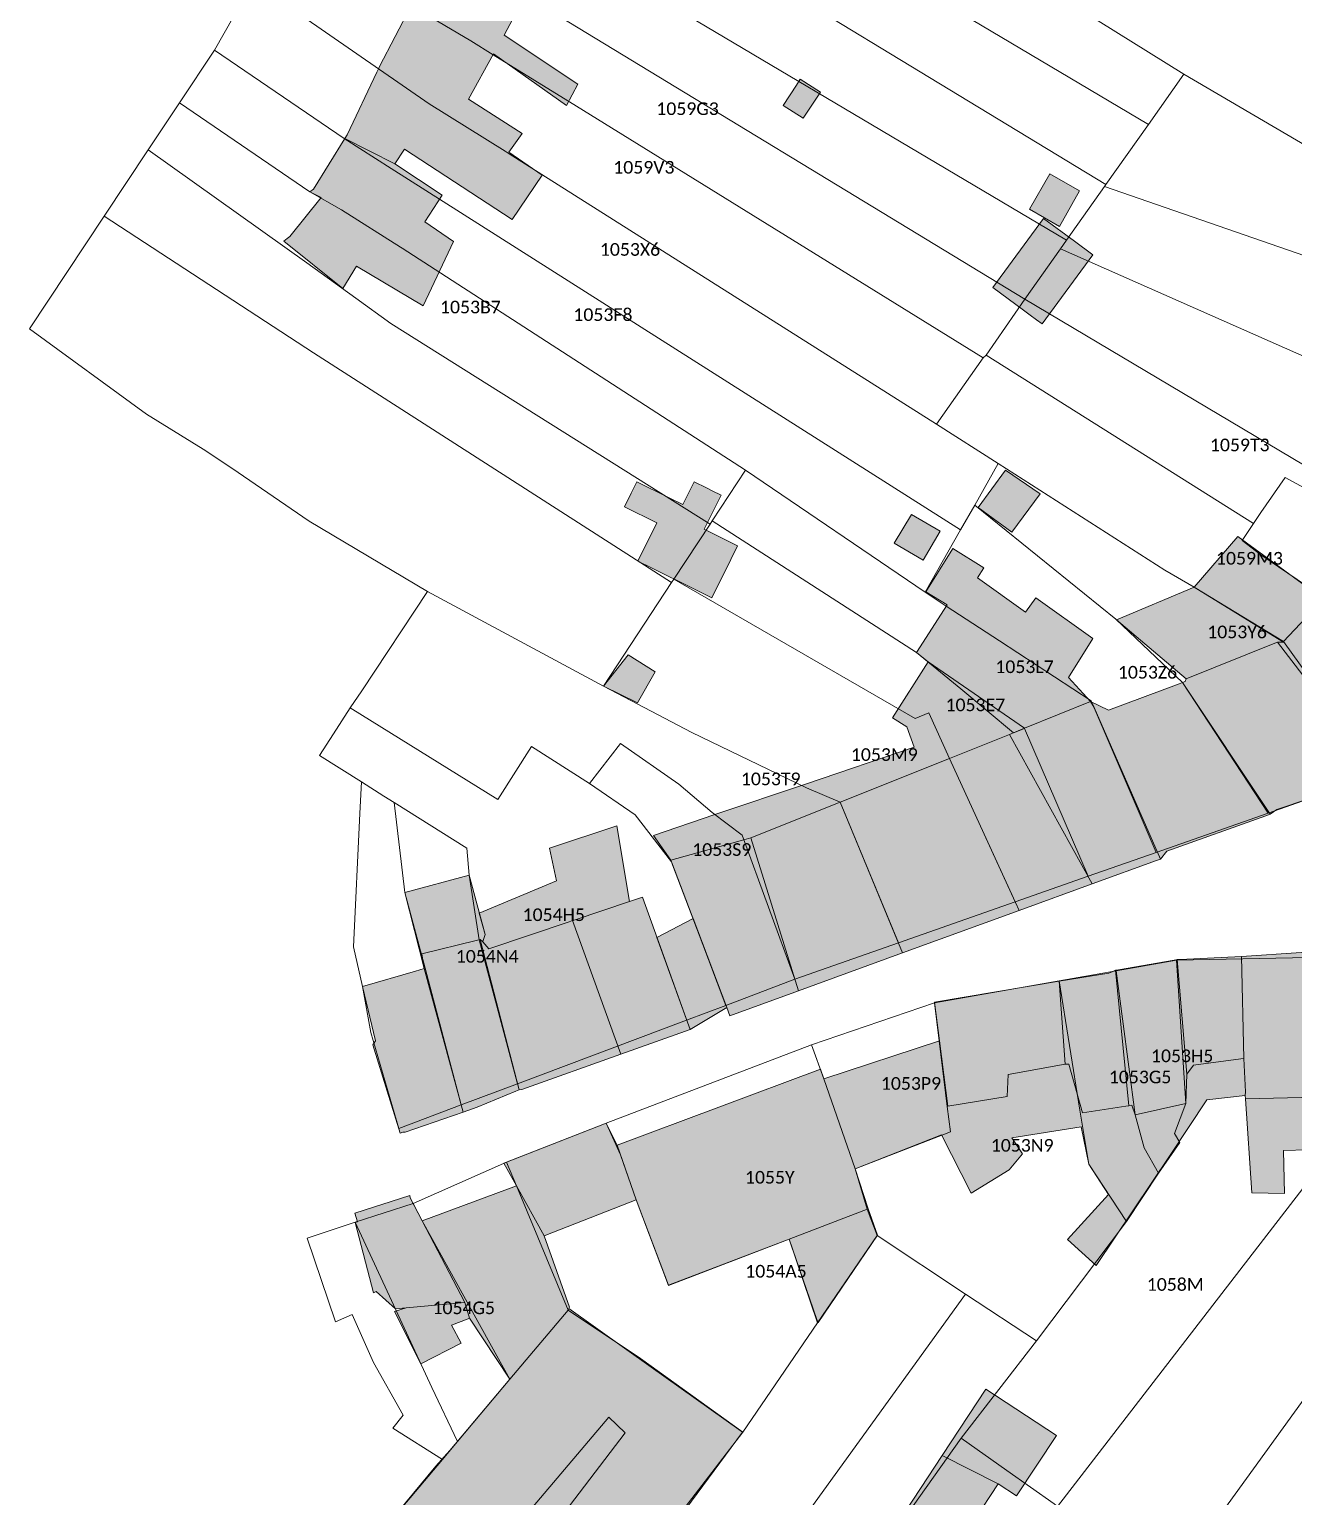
# Model space of a CAD drawing. Header units: metres. Extents: x 113120 to 240396, y 120329 to 242116.
# Drawn here: x 116326.7 to 116406.5, y 121850.8 to 121943.5 of the extents above; entities that cross this region are included whole.
import ezdxf

# ---------------------------------------------------------------- set-up
doc = ezdxf.new("R2010")
doc.units = ezdxf.units.M
doc.header["$LTSCALE"] = 3
for name, color, linetype, lineweight in [('Bpn_CaPa', 78, 'Continuous', 0), ('Bpn_ReBu', 4, 'Continuous', 0), ('Bpt_CaNu', 7, 'Continuous', 0), ('Hachure bâtiment', 11, 'Continuous', 0)]:
    doc.layers.add(name, color=color, linetype=linetype, lineweight=lineweight)
doc.styles.add('Legend', font='')
doc.styles.get('Legend').set_extended_font_data('Calibri')

msp = doc.modelspace()

# ---------------------------------------------------------------- hatches: boundary and pattern name
at = {"layer": 'Hachure bâtiment'}
h = msp.add_hatch(color=256, dxfattribs=at)
h.dxf.hatch_style = 1
h.paths.add_polyline_path([(116383.203, 121991.133), (116383.401, 121991.338), (116384.2, 121990.801), (116384.017, 121987.101), (116383.65, 121987.301), (116382.467, 121985.218), (116381.65, 121985.668), (116379.917, 121982.651), (116383.15, 121980.151), (116381.967, 121978.868), (116379.9, 121980.518), (116378.267, 121977.668), (116381.417, 121974.701), (116379.667, 121972.768), (116374.8, 121977.018), (116372.967, 121974.251), (116376.817, 121971.368), (116375.25, 121969.301), (116371.717, 121971.968), (116370.85, 121970.801), (116369.567, 121971.668), (116367.05, 121967.751), (116367.717, 121967.251), (116364.8, 121961.968), (116368.243, 121959.909), (116367, 121957.701), (116363.817, 121959.568), (116363.1, 121957.968), (116363.867, 121957.493), (116363.167, 121956.251), (116365.767, 121954.551), (116364.412, 121952.104), (116364.3, 121951.901), (116362.4, 121953.201), (116361.5, 121951.501), (116364.717, 121949.701), (116364.3, 121949.101), (116366.617, 121947.818), (116365.532, 121946.034), (116364.367, 121944.118), (116359.317, 121947.118), (116358.48, 121945.282), (116357.95, 121945.601), (116356.667, 121943.151), (116361.317, 121940.051), (116360.617, 121938.701), (116356, 121941.968), (116354.417, 121939.118), (116357.8, 121936.951), (116356.967, 121935.751), (116359.067, 121934.301), (116357.167, 121931.501), (116350.367, 121935.951), (116349.767, 121935.018), (116346.6, 121936.625), (116346.746, 121936.862), (116348.616, 121940.807), (116348.721, 121941.026), (116348.8, 121941.177), (116350.763, 121944.956), (116350.913, 121945.064), (116352.823, 121948.447), (116352.922, 121949.121), (116355.063, 121952.221), (116357.187, 121956.123), (116357.301, 121956.33), (116357.215, 121956.48), (116359.327, 121959.74), (116361.688, 121963.384), (116361.459, 121963.543), (116364.069, 121967.695), (116363.387, 121968.396), (116363.485, 121968.551), (116363.585, 121968.71), (116367.446, 121974.846), (116366.895, 121975.542), (116369.3, 121973.484), (116372.493, 121978.764), (116372.689, 121979.089), (116375.601, 121976.782), (116377.799, 121980.232), (116377.889, 121980.005), (116378.756, 121981.06), (116375.738, 121984.329), (116375.839, 121984.499), (116379.057, 121990.07), (116379.204, 121990.131), (116380.361, 121989.501), (116382.235, 121991.85)])
h = msp.add_hatch(color=256, dxfattribs=at)
h.dxf.hatch_style = 1
h.paths.add_polyline_path([(116376.65, 121939.551), (116375.567, 121937.901), (116374.3, 121938.701), (116375.132, 121940.001), (116375.367, 121940.368)], flags=17)
h = msp.add_hatch(color=256, dxfattribs=at)
h.dxf.hatch_style = 1
h.paths.add_polyline_path([(116349.767, 121935.018), (116352.75, 121933.051), (116351.65, 121931.351), (116353.467, 121930.118), (116352.602, 121928.283), (116351.55, 121926.051), (116347.35, 121928.551), (116346.467, 121927.151), (116342.754, 121930.131), (116342.954, 121930.301), (116343.123, 121930.436), (116345.117, 121932.904), (116344.402, 121933.249), (116344.625, 121933.417), (116346.6, 121936.625)])
h = msp.add_hatch(color=256, dxfattribs=at)
h.dxf.hatch_style = 1
h.paths.add_polyline_path([(116393.017, 121933.318), (116391.75, 121931.068), (116389.867, 121932.151), (116391.15, 121934.401)])
h = msp.add_hatch(color=256, dxfattribs=at)
h.dxf.hatch_style = 1
h.paths.add_polyline_path([(116390.3, 121925.172), (116389.903, 121925.465), (116389.485, 121925.774), (116387.541, 121927.209), (116390.752, 121931.559), (116392.692, 121930.127), (116393.862, 121929.263), (116390.652, 121924.913)])
h = msp.add_hatch(color=256, dxfattribs=at)
h.dxf.hatch_style = 1
h.paths.add_polyline_path([(116390.525, 121914.176), (116388.75, 121911.751), (116386.617, 121913.301), (116388.35, 121915.668)])
h = msp.add_hatch(color=256, dxfattribs=at)
h.dxf.hatch_style = 1
h.paths.add_polyline_path([(116366.31, 121912.328), (116364.265, 121913.342), (116364.698, 121914.215), (116365.054, 121914.934), (116367.099, 121913.92), (116367.962, 121913.493), (116368.67, 121914.922), (116369.445, 121914.538), (116369.809, 121914.358), (116370.375, 121914.077), (116369.667, 121912.648), (116369.311, 121911.929), (116371.419, 121910.884), (116370.986, 121910.01), (116369.79, 121907.598), (116368.577, 121908.2), (116367.682, 121908.643), (116366.9, 121909.031), (116365.977, 121909.488), (116365.114, 121909.916)])
h = msp.add_hatch(color=256, dxfattribs=at)
h.dxf.hatch_style = 1
h.paths.add_polyline_path([(116384.217, 121911.801), (116383.15, 121909.984), (116381.317, 121911.051), (116382.4, 121912.868)])
h = msp.add_hatch(color=256, dxfattribs=at)
h.dxf.hatch_style = 1
h.paths.add_polyline_path([(116405.873, 121904.82), (116405.808, 121904.86), (116400.267, 121908.268), (116403.023, 121911.471), (116407.627, 121908.105), (116407.968, 121907.801), (116408.197, 121907.596), (116408.271, 121907.336), (116408.069, 121907.125)])
h = msp.add_hatch(color=256, dxfattribs=at)
h.dxf.hatch_style = 1
h.paths.add_polyline_path([(116386.967, 121909.501), (116386.567, 121908.851), (116389.6, 121906.701), (116390.25, 121907.601), (116393.867, 121905.018), (116392.317, 121902.568), (116393.712, 121901.05), (116389.547, 121899.356), (116383.45, 121903.551), (116382.717, 121904.151), (116384.65, 121907.151), (116383.317, 121907.985), (116385.009, 121910.71)])
h = msp.add_hatch(color=256, dxfattribs=at)
h.dxf.hatch_style = 1
h.paths.add_polyline_path([(116405.808, 121904.86), (116405.873, 121904.82), (116405.852, 121904.798), (116405.533, 121904.801), (116405.352, 121904.728), (116399.76, 121902.475), (116395.364, 121906.211), (116400.267, 121908.268)])
h = msp.add_hatch(color=256, dxfattribs=at)
h.dxf.hatch_style = 1
h.paths.add_polyline_path([(116410.625, 121905.648), (116410.46, 121904.479), (116415.635, 121901.129), (116415.444, 121901.053), (116412.071, 121896.531), (116411.925, 121896.447), (116405.533, 121904.801), (116405.852, 121904.798), (116405.873, 121904.82), (116408.069, 121907.125), (116408.271, 121907.336)])
h = msp.add_hatch(color=256, dxfattribs=at)
h.dxf.hatch_style = 1
h.paths.add_polyline_path([(116411.925, 121896.447), (116411.676, 121896.304), (116405.483, 121894.221), (116405.06, 121893.936), (116399.516, 121902.251), (116399.692, 121902.317), (116399.76, 121902.475), (116405.352, 121904.728), (116405.533, 121904.801)])
h = msp.add_hatch(color=256, dxfattribs=at)
h.dxf.hatch_style = 1
h.paths.add_polyline_path([(116366.2, 121902.918), (116365.1, 121900.951), (116362.95, 121902.018), (116364.5, 121903.985)])
h = msp.add_hatch(color=256, dxfattribs=at)
h.dxf.hatch_style = 1
h.paths.add_polyline_path([(116389.547, 121899.356), (116388.603, 121898.969), (116384.807, 121897.452), (116377.903, 121894.694), (116372.249, 121892.435), (116371.964, 121892.347), (116367.199, 121891.026), (116366.108, 121892.588), (116369.984, 121893.898), (116375.767, 121895.852), (116382.567, 121898.151), (116382.1, 121899.451), (116381.2, 121900.018), (116383.45, 121903.551)])
h = msp.add_hatch(color=256, dxfattribs=at)
h.dxf.hatch_style = 1
h.paths.add_polyline_path([(116405.06, 121893.936), (116404.793, 121893.822), (116398.527, 121891.581), (116398.123, 121891.092), (116393.936, 121900.673), (116393.712, 121901.05), (116394.853, 121900.494), (116399.305, 121902.171), (116399.516, 121902.251)])
h = msp.add_hatch(color=256, dxfattribs=at)
h.dxf.hatch_style = 1
h.paths.add_polyline_path([(116393.936, 121900.673), (116398.123, 121891.092), (116397.881, 121890.993), (116393.823, 121889.517), (116388.603, 121898.969), (116389.547, 121899.356), (116393.712, 121901.05)])
h = msp.add_hatch(color=256, dxfattribs=at)
h.dxf.hatch_style = 1
h.paths.add_polyline_path([(116393.823, 121889.517), (116389.208, 121887.838), (116384.807, 121897.452), (116388.603, 121898.969)])
h = msp.add_hatch(color=256, dxfattribs=at)
h.dxf.hatch_style = 1
h.paths.add_polyline_path([(116389.208, 121887.838), (116381.842, 121885.159), (116377.903, 121894.694), (116384.807, 121897.452)])
h = msp.add_hatch(color=256, dxfattribs=at)
h.dxf.hatch_style = 1
h.paths.add_polyline_path([(116381.842, 121885.159), (116375.274, 121882.77), (116372.249, 121892.435), (116377.903, 121894.694)])
h = msp.add_hatch(color=256, dxfattribs=at)
h.dxf.hatch_style = 1
h.paths.add_polyline_path([(116355.347, 121885.941), (116355.467, 121886.318), (116355.099, 121887.675), (116359.978, 121889.708), (116359.535, 121891.768), (116363.789, 121893.179), (116364.588, 121888.408), (116361.163, 121887.257), (116360.99, 121887.199), (116360.776, 121887.127), (116355.7, 121885.421), (116355.324, 121885.868)])
h = msp.add_hatch(color=256, dxfattribs=at)
h.dxf.hatch_style = 1
h.paths.add_polyline_path([(116375.274, 121882.77), (116370.926, 121881.189), (116370.726, 121881.715), (116367.312, 121890.727), (116367.199, 121891.026), (116371.964, 121892.347), (116372.249, 121892.435)])
h = msp.add_hatch(color=256, dxfattribs=at)
h.dxf.hatch_style = 1
h.paths.add_polyline_path([(116355.467, 121886.318), (116355.347, 121885.941), (116355.324, 121885.868), (116355.145, 121885.996), (116354.903, 121885.938), (116351.47, 121885.102), (116351.606, 121884.164), (116350.397, 121888.984), (116354.45, 121890.068)])
h = msp.add_hatch(color=256, dxfattribs=at)
h.dxf.hatch_style = 1
h.paths.add_polyline_path([(116368.253, 121880.776), (116368.421, 121880.31), (116364.032, 121878.753), (116360.99, 121887.199), (116361.163, 121887.257), (116364.588, 121888.408), (116365.401, 121888.682)])
h = msp.add_hatch(color=256, dxfattribs=at)
h.dxf.hatch_style = 1
h.paths.add_polyline_path([(116364.032, 121878.753), (116357.789, 121876.533), (116357.608, 121876.511), (116355.145, 121885.996), (116355.324, 121885.868), (116355.7, 121885.421), (116360.776, 121887.127), (116360.99, 121887.199)])
h = msp.add_hatch(color=256, dxfattribs=at)
h.dxf.hatch_style = 1
h.paths.add_polyline_path([(116368.601, 121887.324), (116370.726, 121881.715), (116368.421, 121880.31), (116368.253, 121880.776), (116366.324, 121886.123)])
h = msp.add_hatch(color=256, dxfattribs=at)
h.dxf.hatch_style = 1
h.paths.add_polyline_path([(116357.608, 121876.511), (116357.4, 121876.424), (116354.957, 121875.405), (116354.074, 121875.099), (116351.606, 121884.164), (116351.47, 121885.102), (116354.903, 121885.938), (116355.145, 121885.996)])
h = msp.add_hatch(color=256, dxfattribs=at)
h.dxf.hatch_style = 1
h.paths.add_polyline_path([(116399.792, 121877.505), (116399.743, 121875.647), (116396.54, 121874.923), (116396.314, 121875.527), (116396.128, 121875.503), (116395.29, 121884.057), (116395.48, 121884.09), (116399.001, 121884.701), (116399.187, 121884.734)])
h = msp.add_hatch(color=256, dxfattribs=at)
h.dxf.hatch_style = 1
h.paths.add_polyline_path([(116403.401, 121878.482), (116403.209, 121878.457), (116400.223, 121878.071), (116399.792, 121877.505), (116399.187, 121884.734), (116399.374, 121884.746), (116403.248, 121884.932)])
h = msp.add_hatch(color=256, dxfattribs=at)
h.dxf.hatch_style = 1
h.paths.add_polyline_path([(116411.091, 121876.105), (116408.809, 121876.055), (116403.498, 121875.938), (116403.492, 121876.142), (116403.51, 121876.373), (116403.401, 121878.482), (116403.248, 121884.932), (116410.787, 121885.44)])
h = msp.add_hatch(color=256, dxfattribs=at)
h.dxf.hatch_style = 1
h.paths.add_polyline_path([(116354.074, 121875.099), (116350.412, 121873.831), (116350.258, 121873.822), (116350.101, 121873.762), (116348.38, 121879.353), (116348.539, 121879.6), (116347.725, 121883.032), (116351.069, 121883.996), (116351.342, 121884.082), (116351.606, 121884.164)])
h = msp.add_hatch(color=256, dxfattribs=at)
h.dxf.hatch_style = 1
h.paths.add_polyline_path([(116396.128, 121875.503), (116395.943, 121875.474), (116393.212, 121875.042), (116392.341, 121878.123), (116392.113, 121878.122), (116391.734, 121883.363), (116394.872, 121883.873), (116395.09, 121883.969), (116395.29, 121884.057)])
h = msp.add_hatch(color=256, dxfattribs=at)
h.dxf.hatch_style = 1
h.paths.add_polyline_path([(116392.113, 121878.122), (116388.516, 121877.479), (116388.441, 121876.083), (116384.691, 121875.482), (116384.163, 121879.604), (116383.854, 121882.044), (116391.734, 121883.363)])
h = msp.add_hatch(color=256, dxfattribs=at)
h.dxf.hatch_style = 1
h.paths.add_polyline_path([(116384.691, 121875.482), (116388.441, 121876.083), (116388.516, 121877.479), (116392.113, 121878.122), (116392.341, 121878.123), (116393.212, 121875.042), (116395.943, 121875.474), (116396.128, 121875.503), (116396.314, 121875.527), (116396.54, 121874.923), (116399.743, 121875.647), (116399.792, 121877.505), (116400.223, 121878.071), (116403.209, 121878.457), (116403.401, 121878.482), (116403.51, 121876.373), (116403.492, 121876.142), (116401.067, 121875.868), (116398.753, 121872.366), (116394.069, 121865.395), (116392.25, 121867.051), (116394.85, 121869.901), (116393.6, 121871.801), (116393.117, 121874.168), (116388.75, 121873.468), (116389.417, 121872.468), (116388.567, 121871.451), (116386.167, 121869.968), (116384.3, 121873.651), (116378.84, 121871.521), (116376.865, 121877.201), (116384.163, 121879.604)])
h = msp.add_hatch(color=256, dxfattribs=at)
h.dxf.hatch_style = 1
h.paths.add_polyline_path([(116376.865, 121877.201), (116378.84, 121871.521), (116379.657, 121868.978), (116374.667, 121867.068), (116367.05, 121864.151), (116365, 121869.551), (116363.8, 121873.018), (116376.65, 121877.818)])
h = msp.add_hatch(color=256, dxfattribs=at)
h.dxf.hatch_style = 1
h.paths.add_polyline_path([(116408.978, 121872.765), (116405.9, 121872.668), (116405.967, 121869.951), (116403.9, 121870.001), (116403.498, 121875.938), (116408.809, 121876.055)])
h = msp.add_hatch(color=256, dxfattribs=at)
h.dxf.hatch_style = 1
h.paths.add_polyline_path([(116363.8, 121873.018), (116365, 121869.551), (116359.2, 121867.268), (116357.446, 121870.432), (116356.65, 121871.868), (116363.117, 121874.401)])
h = msp.add_hatch(color=256, dxfattribs=at)
h.dxf.hatch_style = 1
h.paths.add_polyline_path([(116351.48, 121868.236), (116354.192, 121863.069), (116350.479, 121862.726), (116349.812, 121862.664), (116348.592, 121863.754), (116348.408, 121863.679), (116347.255, 121868.119), (116347.413, 121868.17), (116347.228, 121868.701), (116350.717, 121869.828), (116350.726, 121869.674)])
h = msp.add_hatch(color=256, dxfattribs=at)
h.dxf.hatch_style = 1
h.paths.add_polyline_path([(116359.2, 121867.268), (116360.787, 121862.767), (116360.747, 121862.679), (116360.707, 121862.591), (116357.035, 121858.217), (116354.487, 121862.069), (116354.48, 121862.08), (116354.192, 121863.069), (116351.48, 121868.236), (116357.446, 121870.432)])
h = msp.add_hatch(color=256, dxfattribs=at)
h.dxf.hatch_style = 1
h.paths.add_polyline_path([(116380.25, 121867.318), (116376.5, 121861.801), (116376.431, 121861.999), (116374.667, 121867.068), (116379.657, 121868.978)])
h = msp.add_hatch(color=256, dxfattribs=at)
h.dxf.hatch_style = 1
h.paths.add_polyline_path([(116357.653, 121842.535), (116357.883, 121842.279), (116358.058, 121842.648), (116361.653, 121847.337), (116359.949, 121848.786), (116360.794, 121850.226), (116364.316, 121854.834), (116363.274, 121855.811), (116357.215, 121848.667), (116354.748, 121845.164), (116354.517, 121844.968), (116354.343, 121844.801), (116357.433, 121842.631)], flags=16)
h.paths.add_polyline_path([(116357.035, 121858.217), (116360.707, 121862.591), (116360.747, 121862.679), (116365.961, 121858.982), (116371.649, 121854.929), (116371.729, 121854.872), (116364.915, 121845.669), (116364.466, 121845.411), (116363.719, 121844.506), (116361.702, 121841.814), (116360.578, 121840.357), (116357.192, 121836.41), (116351.912, 121839.976), (116349.425, 121836.846), (116342.802, 121841.077), (116342.675, 121841.158), (116342.85, 121841.351), (116343.044, 121841.58), (116349.024, 121848.702), (116352.348, 121852.719), (116353.246, 121853.704)])
h = msp.add_hatch(color=256, dxfattribs=at)
h.dxf.hatch_style = 1
h.paths.add_polyline_path([(116354.487, 121862.069), (116354.405, 121862.037), (116353.347, 121861.629), (116353.952, 121860.504), (116351.4, 121859.198), (116349.744, 121862.505), (116350.479, 121862.726), (116354.192, 121863.069), (116354.48, 121862.08)])
h = msp.add_hatch(color=256, dxfattribs=at)
h.dxf.hatch_style = 1
h.paths.add_polyline_path([(116384.333, 121853.388), (116387.102, 121857.591), (116391.554, 121854.658), (116389.042, 121850.845), (116387.877, 121851.612)])
h = msp.add_hatch(color=256, dxfattribs=at)
h.dxf.hatch_style = 1
h.paths.add_polyline_path([(116366.82, 121842.066), (116364.877, 121839.559), (116363.374, 121840.762), (116363.2, 121840.901), (116363.021, 121841.004), (116361.702, 121841.814), (116363.719, 121844.506)], flags=17)
h.paths.add_polyline_path([(116357.653, 121842.535), (116357.883, 121842.279), (116358.058, 121842.648), (116361.653, 121847.337), (116359.949, 121848.786), (116360.794, 121850.226), (116364.316, 121854.834), (116363.274, 121855.811), (116357.215, 121848.667), (116354.748, 121845.164), (116354.517, 121844.968), (116354.343, 121844.801), (116357.433, 121842.631)], flags=16)
h = msp.add_hatch(color=256, dxfattribs=at)
h.dxf.hatch_style = 1
h.paths.add_polyline_path([(116387.877, 121851.612), (116384.882, 121847.066), (116381.595, 121849.233), (116384.334, 121853.388)])

# ---------------------------------------------------------------- linework, layer by layer
at = {"layer": 'Bpn_CaPa'}
for points in [[(116395.674, 121949.406), (116400.363, 121957.782), (116406.95, 121969.55), (116410.687, 121967.517), (116415.723, 121964.776), (116423.764, 121960.395), (116430.899, 121956.437), (116436.988, 121953.178), (116442.845, 121950.048), (116448.432, 121947.065), (116452.341, 121944.979), (116441.25, 121929.967), (116437.501, 121924.968), (116433.85, 121920.1), (116429.71, 121922.673), (116428.994, 121923.125), (116432.105, 121928.08), (116423.721, 121933.345), (116420.61, 121928.391), (116399.616, 121940.699), (116393.073, 121944.747), (116395.674, 121949.406)], [(116351.344, 121965.015), (116353.22, 121968.311), (116361.459, 121963.542), (116364.729, 121961.817), (116367.504, 121960.353), (116368.267, 121959.95), (116393.073, 121944.747), (116399.616, 121940.699), (116397.368, 121937.519), (116363.833, 121957.433), (116363.058, 121957.83), (116359.328, 121959.739), (116351.344, 121965.015)], [(116351.344, 121965.015), (116359.328, 121959.739), (116363.058, 121957.83), (116363.833, 121957.433), (116397.368, 121937.519), (116394.688, 121933.728), (116364.417, 121952.1), (116362.41, 121953.217), (116357.188, 121956.122), (116348.997, 121960.89), (116351.344, 121965.015)], [(116347.053, 121957.475), (116348.997, 121960.89), (116357.188, 121956.122), (116362.41, 121953.217), (116364.417, 121952.1), (116394.688, 121933.728), (116394.594, 121933.596), (116392.197, 121930.205), (116364.739, 121946.506), (116363.528, 121947.225), (116355.061, 121952.258), (116347.053, 121957.475)], [(116347.053, 121957.475), (116355.061, 121952.258), (116363.528, 121947.225), (116364.739, 121946.506), (116392.197, 121930.205), (116391.807, 121929.653), (116389.555, 121926.467), (116358.5, 121945.35), (116356.804, 121946.269), (116356.111, 121946.642), (116352.808, 121948.418), (116344.753, 121953.434), (116347.053, 121957.475)], [(116342.921, 121950.216), (116344.753, 121953.434), (116352.808, 121948.418), (116356.111, 121946.642), (116356.804, 121946.269), (116358.5, 121945.35), (116389.555, 121926.467), (116387.114, 121922.93), (116386.938, 121922.765), (116361.229, 121938.664), (116355.969, 121941.917), (116354.561, 121942.787), (116350.824, 121945.012), (116342.921, 121950.216)], [(116342.921, 121950.216), (116350.824, 121945.012), (116354.561, 121942.787), (116355.969, 121941.917), (116361.229, 121938.664), (116386.938, 121922.765), (116383.974, 121918.576), (116356.991, 121935.665), (116356.726, 121935.83), (116351.931, 121938.811), (116340.814, 121946.523), (116342.921, 121950.216)], [(116385.502, 121911.888), (116349.532, 121934.739), (116346.56, 121936.628), (116338.366, 121942.213), (116340.814, 121946.523), (116351.931, 121938.811), (116356.726, 121935.83), (116356.991, 121935.665), (116383.974, 121918.576), (116387.885, 121916.076), (116386.397, 121913.46), (116385.502, 121911.888)], [(116385.502, 121911.888), (116383.263, 121907.954), (116371.917, 121915.667), (116350.216, 121929.697), (116350.121, 121929.758), (116346.39, 121932.119), (116344.402, 121933.248), (116336.155, 121938.88), (116338.366, 121942.213), (116346.56, 121936.628), (116349.532, 121934.739), (116385.502, 121911.888)], [(116429.71, 121922.673), (116427.03, 121918.721), (116420.498, 121922.866), (116419.388, 121923.57), (116417.784, 121924.588), (116416.553, 121925.369), (116414.9, 121926.417), (116414.983, 121926.533), (116394.594, 121933.596), (116394.688, 121933.728), (116397.368, 121937.519), (116399.616, 121940.699), (116420.61, 121928.391), (116422.049, 121927.484), (116428.994, 121923.125), (116429.71, 121922.673)], [(116369.674, 121912.252), (116349.5, 121924.933), (116347.29, 121926.532), (116344.212, 121928.76), (116334.187, 121935.914), (116336.155, 121938.88), (116344.402, 121933.248), (116346.39, 121932.119), (116350.121, 121929.758), (116350.216, 121929.697), (116371.917, 121915.667), (116369.815, 121912.467), (116369.674, 121912.252)], [(116367.389, 121908.774), (116367.248, 121908.559), (116344.627, 121923.087), (116331.395, 121931.706), (116334.187, 121935.914), (116344.212, 121928.76), (116347.29, 121926.532), (116349.5, 121924.933), (116369.674, 121912.252), (116367.389, 121908.774)], [(116391.807, 121929.653), (116392.197, 121930.205), (116394.594, 121933.596), (116414.983, 121926.533), (116414.9, 121926.417), (116416.553, 121925.369), (116417.784, 121924.588), (116419.388, 121923.57), (116420.498, 121922.866), (116427.03, 121918.721), (116424.445, 121914.909), (116418.014, 121919.261), (116415.134, 121920.965), (116414.291, 121921.463), (116412.564, 121922.486), (116411.6, 121920.9), (116391.807, 121929.653)], [(116367.248, 121908.559), (116362.95, 121902.017), (116351.817, 121908), (116344.35, 121912.45), (116339.455, 121915.796), (116337.654, 121916.996), (116334.069, 121919.209), (116326.673, 121924.588), (116331.395, 121931.706), (116344.627, 121923.087), (116367.248, 121908.559)], [(116391.807, 121929.653), (116411.6, 121920.9), (116412.564, 121922.486), (116414.291, 121921.463), (116415.134, 121920.965), (116418.014, 121919.261), (116424.445, 121914.909), (116421.903, 121911.16), (116415.363, 121915.285), (116413.407, 121916.418), (116412.26, 121917.084), (116409.931, 121918.451), (116408.244, 121915.97), (116407.95, 121915.533), (116389.555, 121926.467), (116391.807, 121929.653)], [(116421.903, 121911.16), (116419.241, 121907.234), (116411.744, 121912.096), (116410.769, 121912.613), (116406.015, 121915.199), (116404.47, 121912.986), (116404.013, 121912.301), (116387.114, 121922.93), (116389.555, 121926.467), (116407.95, 121915.533), (116408.244, 121915.97), (116409.931, 121918.451), (116412.26, 121917.084), (116413.407, 121916.418), (116415.363, 121915.285), (116421.903, 121911.16)], [(116383.974, 121918.576), (116386.938, 121922.765), (116387.114, 121922.93), (116404.013, 121912.301), (116403.3, 121911.215), (116404.468, 121910.324), (116408.467, 121907.605), (116411.121, 121905.814), (116410.311, 121904.576), (116415.248, 121901.345), (116411.926, 121896.446), (116405.895, 121904.842), (116400.267, 121908.267), (116398.405, 121909.351), (116387.885, 121916.076), (116383.974, 121918.576)], [(116371.917, 121915.667), (116383.263, 121907.954), (116384.602, 121907.077), (116387.954, 121904.876), (116393.761, 121901.083), (116397.868, 121891.51), (116393.568, 121890.001), (116389.55, 121899.347), (116388.857, 121899.072), (116385.519, 121901.847), (116382.717, 121904.15), (116369.815, 121912.467), (116371.917, 121915.667)], [(116404.936, 121893.992), (116399.517, 121902.25), (116395.317, 121906.25), (116386.397, 121913.46), (116387.885, 121916.076), (116398.405, 121909.351), (116400.267, 121908.267), (116405.895, 121904.842), (116411.926, 121896.446), (116404.936, 121893.992)], [(116419.241, 121907.234), (116415.248, 121901.345), (116410.311, 121904.576), (116411.121, 121905.814), (116408.467, 121907.605), (116404.468, 121910.324), (116403.3, 121911.215), (116404.013, 121912.301), (116404.47, 121912.986), (116406.015, 121915.199), (116410.769, 121912.613), (116411.744, 121912.096), (116419.241, 121907.234)], [(116385.502, 121911.888), (116386.397, 121913.46), (116395.317, 121906.25), (116399.517, 121902.25), (116404.936, 121893.992), (116397.868, 121891.51), (116393.761, 121901.083), (116387.954, 121904.876), (116384.602, 121907.077), (116383.263, 121907.954), (116385.502, 121911.888)], [(116369.674, 121912.252), (116369.815, 121912.467), (116382.717, 121904.15), (116385.519, 121901.847), (116388.857, 121899.072), (116389.55, 121899.347), (116393.568, 121890.001), (116388.959, 121888.382), (116384.807, 121897.452), (116383.496, 121900.334), (116382.64, 121899.981), (116367.389, 121908.774), (116369.674, 121912.252)], [(116367.248, 121908.559), (116367.389, 121908.774), (116382.64, 121899.981), (116383.496, 121900.334), (116384.807, 121897.452), (116388.959, 121888.382), (116381.581, 121885.792), (116377.904, 121894.693), (116375.772, 121895.592), (116368.522, 121899.083), (116362.95, 121902.017), (116367.248, 121908.559)], [(116362.067, 121895.867), (116358.406, 121898.202), (116356.265, 121894.858), (116346.946, 121900.642), (116347.677, 121901.715), (116351.817, 121908), (116362.95, 121902.017), (116368.522, 121899.083), (116375.772, 121895.592), (116377.904, 121894.693), (116381.581, 121885.792), (116375.033, 121883.492), (116371.714, 121892.6), (116369.807, 121894.031), (116367.708, 121895.82), (116364.019, 121898.386), (116362.067, 121895.867)], [(116362.067, 121895.867), (116364.953, 121893.883), (116367.241, 121890.915), (116368.542, 121887.48), (116370.678, 121881.844), (116368.198, 121880.916), (116357.507, 121876.891), (116355.087, 121885.982), (116354.45, 121890.067), (116354.317, 121891.767), (116349.717, 121894.668), (116349.075, 121895.07), (116347.65, 121895.967), (116344.993, 121897.641), (116345.893, 121899.006), (116346.946, 121900.642), (116356.265, 121894.858), (116358.406, 121898.202), (116362.067, 121895.867)], [(116362.067, 121895.867), (116364.019, 121898.386), (116367.708, 121895.82), (116369.807, 121894.031), (116371.714, 121892.6), (116375.033, 121883.492), (116370.678, 121881.844), (116368.542, 121887.48), (116367.241, 121890.915), (116364.953, 121893.883), (116362.067, 121895.867)], [(116347.65, 121895.967), (116349.075, 121895.07), (116349.717, 121894.668), (116350.397, 121888.983), (116351.676, 121884.185), (116353.953, 121875.554), (116350.007, 121874.07), (116348.253, 121880.119), (116347.725, 121883.031), (116347.15, 121885.55), (116347.551, 121893.974), (116347.65, 121895.967)], [(116349.717, 121894.668), (116354.317, 121891.767), (116354.45, 121890.067), (116355.087, 121885.982), (116357.507, 121876.891), (116353.953, 121875.554), (116351.676, 121884.185), (116350.397, 121888.983), (116349.717, 121894.668)], [(116385.533, 121854.5), (116390.3, 121860.633), (116395.985, 121868.177), (116398.009, 121871.239), (116399.361, 121873.182), (116399.023, 121873.752), (116399.733, 121875.646), (116399.152, 121884.697), (116408.555, 121884.882), (116408.809, 121876.054), (116409, 121872.717), (116406.906, 121869.989), (116391.633, 121850.167), (116391.425, 121850.339), (116388.433, 121852.442), (116385.533, 121854.5)], [(116391.633, 121850.167), (116406.906, 121869.989), (116409, 121872.717), (116408.809, 121876.054), (116408.555, 121884.882), (116418.576, 121885.079), (116424.75, 121884.35), (116419.62, 121876.265), (116419.451, 121875.944), (116418.242, 121874.028), (116415.767, 121869.917), (116413.716, 121866.851), (116407.75, 121857.733), (116398.667, 121845.167), (116397.037, 121846.328), (116393.54, 121848.821), (116391.633, 121850.167)], [(116399.152, 121884.697), (116399.733, 121875.646), (116399.023, 121873.752), (116399.361, 121873.182), (116398.009, 121871.239), (116397.103, 121872.833), (116396.54, 121874.922), (116395.337, 121884.026), (116399.152, 121884.697)], [(116391.732, 121883.391), (116395.337, 121884.026), (116396.54, 121874.922), (116397.103, 121872.833), (116398.009, 121871.239), (116395.985, 121868.177), (116393.6, 121871.8), (116393.031, 121875.217), (116391.732, 121883.391)], [(116385.823, 121863.598), (116380.233, 121867.3), (116379.598, 121868.954), (116378.84, 121871.52), (116384.863, 121873.858), (116384.664, 121875.452), (116384.159, 121879.603), (116383.861, 121882.006), (116391.732, 121883.391), (116393.031, 121875.217), (116393.6, 121871.8), (116395.985, 121868.177), (116390.3, 121860.633), (116385.823, 121863.598)], [(116378.84, 121871.52), (116376.858, 121877.198), (116376.077, 121879.352), (116383.861, 121882.006), (116384.159, 121879.603), (116384.664, 121875.452), (116384.863, 121873.858), (116378.84, 121871.52)], [(116376.46, 121861.786), (116374.667, 121867.067), (116367.05, 121864.15), (116365, 121869.55), (116364.013, 121872.403), (116363.117, 121874.4), (116376.077, 121879.352), (116376.858, 121877.198), (116378.84, 121871.52), (116379.598, 121868.954), (116380.233, 121867.3), (116376.46, 121861.786)], [(116376.46, 121861.786), (116371.739, 121854.864), (116365.281, 121859.524), (116360.707, 121862.59), (116357.446, 121870.431), (116356.821, 121871.934), (116363.117, 121874.4), (116364.013, 121872.403), (116365, 121869.55), (116367.05, 121864.15), (116374.667, 121867.067), (116376.46, 121861.786)], [(116353.714, 121854.279), (116357.035, 121858.216), (116356.302, 121859.514), (116351.481, 121868.235), (116350.913, 121869.318), (116356.821, 121871.934), (116357.446, 121870.431), (116360.707, 121862.59), (116365.281, 121859.524), (116371.739, 121854.864), (116362.08, 121842.303), (116355.197, 121833.155), (116350.208, 121825.936), (116337.519, 121833.33), (116342.675, 121841.157), (116352.782, 121853.145), (116353.714, 121854.279)], [(116353.714, 121854.279), (116352.101, 121857.689), (116350.891, 121860.295), (116347.25, 121868.134), (116350.913, 121869.318), (116351.481, 121868.235), (116356.302, 121859.514), (116357.035, 121858.216), (116353.714, 121854.279)], [(116353.714, 121854.279), (116352.782, 121853.145), (116349.638, 121855.115), (116350.296, 121855.939), (116348.41, 121859.281), (116347.066, 121862.305), (116346.024, 121861.838), (116344.228, 121867.137), (116347.25, 121868.134), (116350.891, 121860.295), (116352.101, 121857.689), (116353.714, 121854.279)], [(116376.46, 121861.786), (116380.233, 121867.3), (116385.823, 121863.598), (116364.188, 121833.659), (116363.895, 121833.239), (116362.37, 121830.912), (116356.609, 121822.206), (116350.208, 121825.936), (116355.197, 121833.155), (116362.08, 121842.303), (116371.739, 121854.864), (116376.46, 121861.786)], [(116385.533, 121854.5), (116382.05, 121849.567), (116371.603, 121835.381), (116369.038, 121831.601), (116366.471, 121828), (116360.758, 121819.791), (116356.609, 121822.206), (116362.37, 121830.912), (116363.895, 121833.239), (116364.188, 121833.659), (116385.823, 121863.598), (116390.3, 121860.633), (116385.533, 121854.5)], [(116413.633, 121853.8), (116390.739, 121822.695), (116388.936, 121819.832), (116380.295, 121808.409), (116373.074, 121812.586), (116382.146, 121825.277), (116386.993, 121831.663), (116397.037, 121846.328), (116398.667, 121845.167), (116407.75, 121857.733), (116413.633, 121853.8)], [(116385.533, 121854.5), (116388.433, 121852.442), (116391.425, 121850.339), (116391.633, 121850.167), (116393.54, 121848.821), (116390.917, 121845.2), (116382.751, 121833.99), (116380.488, 121830.884), (116375.03, 121823.414), (116368.858, 121815.072), (116365.434, 121817.069), (116360.758, 121819.791), (116366.471, 121828), (116369.038, 121831.601), (116371.603, 121835.381), (116382.05, 121849.567), (116385.533, 121854.5)]]:
    msp.add_lwpolyline(points, close=True, dxfattribs=at)
at = {"layer": 'Bpn_ReBu'}
msp.add_lwpolyline([(116357.95, 121945.601), (116356.667, 121943.151), (116361.317, 121940.051), (116360.617, 121938.701), (116356, 121941.968), (116354.417, 121939.118), (116357.8, 121936.951), (116356.967, 121935.751), (116359.067, 121934.301), (116357.167, 121931.501), (116350.367, 121935.951), (116349.767, 121935.018), (116346.6, 121936.625), (116346.746, 121936.862), (116348.616, 121940.807), (116348.721, 121941.026), (116348.8, 121941.177), (116350.763, 121944.956)], dxfattribs=at)
for points in [[(116376.65, 121939.551), (116375.567, 121937.901), (116374.3, 121938.701), (116375.132, 121940.001), (116375.367, 121940.368), (116376.65, 121939.551)], [(116349.767, 121935.018), (116352.75, 121933.051), (116351.65, 121931.351), (116353.467, 121930.118), (116352.602, 121928.283), (116351.55, 121926.051), (116347.35, 121928.551), (116346.467, 121927.151), (116342.754, 121930.131), (116342.954, 121930.301), (116343.123, 121930.436), (116345.117, 121932.904), (116344.402, 121933.249), (116344.625, 121933.417), (116346.6, 121936.625), (116349.767, 121935.018)], [(116393.017, 121933.318), (116391.75, 121931.068), (116389.867, 121932.151), (116391.15, 121934.401), (116393.017, 121933.318)], [(116390.3, 121925.172), (116389.903, 121925.465), (116389.485, 121925.774), (116387.541, 121927.209), (116390.752, 121931.559), (116392.692, 121930.127), (116393.862, 121929.263), (116390.652, 121924.913), (116390.3, 121925.172)], [(116390.525, 121914.176), (116388.75, 121911.751), (116386.617, 121913.301), (116388.35, 121915.668), (116390.525, 121914.176)], [(116366.31, 121912.328), (116364.265, 121913.342), (116364.698, 121914.215), (116365.054, 121914.934), (116367.099, 121913.92), (116367.962, 121913.493), (116368.67, 121914.922), (116369.445, 121914.538), (116369.809, 121914.358), (116370.375, 121914.077), (116369.667, 121912.648), (116369.311, 121911.929), (116371.419, 121910.884), (116370.986, 121910.01), (116369.79, 121907.598), (116368.577, 121908.2), (116367.682, 121908.643), (116366.9, 121909.031), (116365.977, 121909.488), (116365.114, 121909.916), (116366.31, 121912.328)], [(116384.217, 121911.801), (116383.15, 121909.984), (116381.317, 121911.051), (116382.4, 121912.868), (116384.217, 121911.801)], [(116405.873, 121904.82), (116405.808, 121904.86), (116400.267, 121908.268), (116403.023, 121911.471), (116407.627, 121908.105), (116407.968, 121907.801), (116408.197, 121907.596), (116408.271, 121907.336), (116408.069, 121907.125), (116405.873, 121904.82)], [(116386.967, 121909.501), (116386.567, 121908.851), (116389.6, 121906.701), (116390.25, 121907.601), (116393.867, 121905.018), (116392.317, 121902.568), (116393.712, 121901.05), (116389.547, 121899.356), (116383.45, 121903.551), (116382.717, 121904.151), (116384.65, 121907.151), (116383.317, 121907.985), (116385.009, 121910.71), (116386.967, 121909.501)], [(116405.808, 121904.86), (116405.873, 121904.82), (116405.852, 121904.798), (116405.533, 121904.801), (116405.352, 121904.728), (116399.76, 121902.475), (116395.364, 121906.211), (116400.267, 121908.268), (116405.808, 121904.86)], [(116410.625, 121905.648), (116410.46, 121904.479), (116415.635, 121901.129), (116415.444, 121901.053), (116412.071, 121896.531), (116411.925, 121896.447), (116405.533, 121904.801), (116405.852, 121904.798), (116405.873, 121904.82), (116408.069, 121907.125), (116408.271, 121907.336), (116410.625, 121905.648)], [(116411.925, 121896.447), (116411.676, 121896.304), (116405.483, 121894.221), (116405.06, 121893.936), (116399.516, 121902.251), (116399.692, 121902.317), (116399.76, 121902.475), (116405.352, 121904.728), (116405.533, 121904.801), (116411.925, 121896.447)], [(116366.2, 121902.918), (116365.1, 121900.951), (116362.95, 121902.018), (116364.5, 121903.985), (116366.2, 121902.918)], [(116389.547, 121899.356), (116388.603, 121898.969), (116384.807, 121897.452), (116377.903, 121894.694), (116372.249, 121892.435), (116371.964, 121892.347), (116367.199, 121891.026), (116366.108, 121892.588), (116369.984, 121893.898), (116375.767, 121895.852), (116382.567, 121898.151), (116382.1, 121899.451), (116381.2, 121900.018), (116383.45, 121903.551), (116389.547, 121899.356)], [(116405.06, 121893.936), (116404.793, 121893.822), (116398.527, 121891.581), (116398.123, 121891.092), (116393.936, 121900.673), (116393.712, 121901.05), (116394.853, 121900.494), (116399.305, 121902.171), (116399.516, 121902.251), (116405.06, 121893.936)], [(116393.936, 121900.673), (116398.123, 121891.092), (116397.881, 121890.993), (116393.823, 121889.517), (116388.603, 121898.969), (116389.547, 121899.356), (116393.712, 121901.05), (116393.936, 121900.673)], [(116393.823, 121889.517), (116389.208, 121887.838), (116384.807, 121897.452), (116388.603, 121898.969), (116393.823, 121889.517)], [(116389.208, 121887.838), (116381.842, 121885.159), (116377.903, 121894.694), (116384.807, 121897.452), (116389.208, 121887.838)], [(116381.842, 121885.159), (116375.274, 121882.77), (116372.249, 121892.435), (116377.903, 121894.694), (116381.842, 121885.159)], [(116355.347, 121885.941), (116355.467, 121886.318), (116355.099, 121887.675), (116359.978, 121889.708), (116359.535, 121891.768), (116363.789, 121893.179), (116364.588, 121888.408), (116361.163, 121887.257), (116360.99, 121887.199), (116360.776, 121887.127), (116355.7, 121885.421), (116355.324, 121885.868), (116355.347, 121885.941)], [(116375.274, 121882.77), (116370.926, 121881.189), (116370.726, 121881.715), (116367.312, 121890.727), (116367.199, 121891.026), (116371.964, 121892.347), (116372.249, 121892.435), (116375.274, 121882.77)], [(116355.467, 121886.318), (116355.347, 121885.941), (116355.324, 121885.868), (116355.145, 121885.996), (116354.903, 121885.938), (116351.47, 121885.102), (116351.606, 121884.164), (116350.397, 121888.984), (116354.45, 121890.068), (116355.467, 121886.318)], [(116368.253, 121880.776), (116368.421, 121880.31), (116364.032, 121878.753), (116360.99, 121887.199), (116361.163, 121887.257), (116364.588, 121888.408), (116365.401, 121888.682), (116368.253, 121880.776)], [(116364.032, 121878.753), (116357.789, 121876.533), (116357.608, 121876.511), (116355.145, 121885.996), (116355.324, 121885.868), (116355.7, 121885.421), (116360.776, 121887.127), (116360.99, 121887.199), (116364.032, 121878.753)], [(116368.601, 121887.324), (116370.726, 121881.715), (116368.421, 121880.31), (116368.253, 121880.776), (116366.324, 121886.123), (116368.601, 121887.324)], [(116357.608, 121876.511), (116357.4, 121876.424), (116354.957, 121875.405), (116354.074, 121875.099), (116351.606, 121884.164), (116351.47, 121885.102), (116354.903, 121885.938), (116355.145, 121885.996), (116357.608, 121876.511)], [(116399.792, 121877.505), (116399.743, 121875.647), (116396.54, 121874.923), (116396.314, 121875.527), (116396.128, 121875.503), (116395.29, 121884.057), (116395.48, 121884.09), (116399.001, 121884.701), (116399.187, 121884.734), (116399.792, 121877.505)], [(116403.401, 121878.482), (116403.209, 121878.457), (116400.223, 121878.071), (116399.792, 121877.505), (116399.187, 121884.734), (116399.374, 121884.746), (116403.248, 121884.932), (116403.401, 121878.482)], [(116411.091, 121876.105), (116408.809, 121876.055), (116403.498, 121875.938), (116403.492, 121876.142), (116403.51, 121876.373), (116403.401, 121878.482), (116403.248, 121884.932), (116410.787, 121885.44), (116411.091, 121876.105)], [(116354.074, 121875.099), (116350.412, 121873.831), (116350.258, 121873.822), (116350.101, 121873.762), (116348.38, 121879.353), (116348.539, 121879.6), (116347.725, 121883.032), (116351.069, 121883.996), (116351.342, 121884.082), (116351.606, 121884.164), (116354.074, 121875.099)], [(116396.128, 121875.503), (116395.943, 121875.474), (116393.212, 121875.042), (116392.341, 121878.123), (116392.113, 121878.122), (116391.734, 121883.363), (116394.872, 121883.873), (116395.09, 121883.969), (116395.29, 121884.057), (116396.128, 121875.503)], [(116392.113, 121878.122), (116388.516, 121877.479), (116388.441, 121876.083), (116384.691, 121875.482), (116384.163, 121879.604), (116383.854, 121882.044), (116391.734, 121883.363), (116392.113, 121878.122)], [(116384.691, 121875.482), (116388.441, 121876.083), (116388.516, 121877.479), (116392.113, 121878.122), (116392.341, 121878.123), (116393.212, 121875.042), (116395.943, 121875.474), (116396.128, 121875.503), (116396.314, 121875.527), (116396.54, 121874.923), (116399.743, 121875.647), (116399.792, 121877.505), (116400.223, 121878.071), (116403.209, 121878.457), (116403.401, 121878.482), (116403.51, 121876.373), (116403.492, 121876.142), (116401.067, 121875.868), (116398.753, 121872.366), (116394.069, 121865.395), (116392.25, 121867.051), (116394.85, 121869.901), (116393.6, 121871.801), (116393.117, 121874.168), (116388.75, 121873.468), (116389.417, 121872.468), (116388.567, 121871.451), (116386.167, 121869.968), (116384.3, 121873.651), (116378.84, 121871.521), (116376.865, 121877.201), (116384.163, 121879.604), (116384.691, 121875.482)], [(116376.865, 121877.201), (116378.84, 121871.521), (116379.657, 121868.978), (116374.667, 121867.068), (116367.05, 121864.151), (116365, 121869.551), (116363.8, 121873.018), (116376.65, 121877.818), (116376.865, 121877.201)], [(116408.978, 121872.765), (116405.9, 121872.668), (116405.967, 121869.951), (116403.9, 121870.001), (116403.498, 121875.938), (116408.809, 121876.055), (116408.978, 121872.765)], [(116363.8, 121873.018), (116365, 121869.551), (116359.2, 121867.268), (116357.446, 121870.432), (116356.65, 121871.868), (116363.117, 121874.401), (116363.8, 121873.018)], [(116351.48, 121868.236), (116354.192, 121863.069), (116350.479, 121862.726), (116349.812, 121862.664), (116348.592, 121863.754), (116348.408, 121863.679), (116347.255, 121868.119), (116347.413, 121868.17), (116347.228, 121868.701), (116350.717, 121869.828), (116350.726, 121869.674), (116351.48, 121868.236)], [(116359.2, 121867.268), (116360.787, 121862.767), (116360.747, 121862.679), (116360.707, 121862.591), (116357.035, 121858.217), (116354.487, 121862.069), (116354.48, 121862.08), (116354.192, 121863.069), (116351.48, 121868.236), (116357.446, 121870.432), (116359.2, 121867.268)], [(116380.25, 121867.318), (116376.5, 121861.801), (116376.431, 121861.999), (116374.667, 121867.068), (116379.657, 121868.978), (116380.25, 121867.318)], [(116357.035, 121858.217), (116360.707, 121862.591), (116360.747, 121862.679), (116365.961, 121858.982), (116371.649, 121854.929), (116371.729, 121854.872), (116364.915, 121845.669), (116364.466, 121845.411), (116363.719, 121844.506), (116361.702, 121841.814), (116360.578, 121840.357), (116357.192, 121836.41), (116351.912, 121839.976), (116349.425, 121836.846), (116342.802, 121841.077), (116342.675, 121841.158), (116342.85, 121841.351), (116343.044, 121841.58), (116349.024, 121848.702), (116352.348, 121852.719), (116353.246, 121853.704), (116357.035, 121858.217)], [(116354.487, 121862.069), (116354.405, 121862.037), (116353.347, 121861.629), (116353.952, 121860.504), (116351.4, 121859.198), (116349.744, 121862.505), (116350.479, 121862.726), (116354.192, 121863.069), (116354.48, 121862.08), (116354.487, 121862.069)], [(116384.333, 121853.388), (116387.102, 121857.591), (116391.554, 121854.658), (116389.042, 121850.845), (116387.877, 121851.612), (116384.333, 121853.388)], [(116357.653, 121842.535), (116357.883, 121842.279), (116358.058, 121842.648), (116361.653, 121847.337), (116359.949, 121848.786), (116360.794, 121850.226), (116364.316, 121854.834), (116363.274, 121855.811), (116357.215, 121848.667), (116354.748, 121845.164), (116354.517, 121844.968), (116354.343, 121844.801), (116357.433, 121842.631), (116357.653, 121842.535)], [(116387.877, 121851.612), (116384.882, 121847.066), (116381.595, 121849.233), (116384.334, 121853.388), (116387.877, 121851.612)]]:
    msp.add_lwpolyline(points, close=True, dxfattribs=at)

# ---------------------------------------------------------------- texts
at = {"layer": 'Bpt_CaNu', "char_height": 0.8, "attachment_point": 7, "style": 'Legend'}
for s, insert in [('1059G3', (116366.283, 121938.1)), ('1059V3', (116363.562, 121934.396)), ('1053X6', (116362.717, 121929.205)), ('1053B7', (116352.617, 121925.566)), ('1053F8', (116361.041, 121925.084)), ('1059T3', (116401.257, 121916.85)), ('1059M3', (116401.641, 121909.688)), ('1053Y6', (116401.088, 121905.033)), ('1053L7', (116387.7, 121902.834)), ('1053Z6', (116395.442, 121902.485)), ('1053E7', (116384.552, 121900.424)), ('1053M9', (116378.573, 121897.282)), ('1053T9', (116371.625, 121895.745)), ('1053S9', (116368.55, 121891.28)), ('1054H5', (116357.835, 121887.163)), ('1054N4', (116353.612, 121884.532)), ('1053H5', (116397.534, 121878.244)), ('1053P9', (116380.47, 121876.501)), ('1053G5', (116394.871, 121876.908)), ('1053N9', (116387.413, 121872.589)), ('1055Y', (116371.884, 121870.57)), ('1054A5', (116371.901, 121864.632)), ('1058M', (116397.267, 121863.797)), ('1054G5', (116352.143, 121862.32))]:
    msp.add_mtext(s, dxfattribs=dict(at, insert=insert))

doc.saveas('drawing.dxf')
